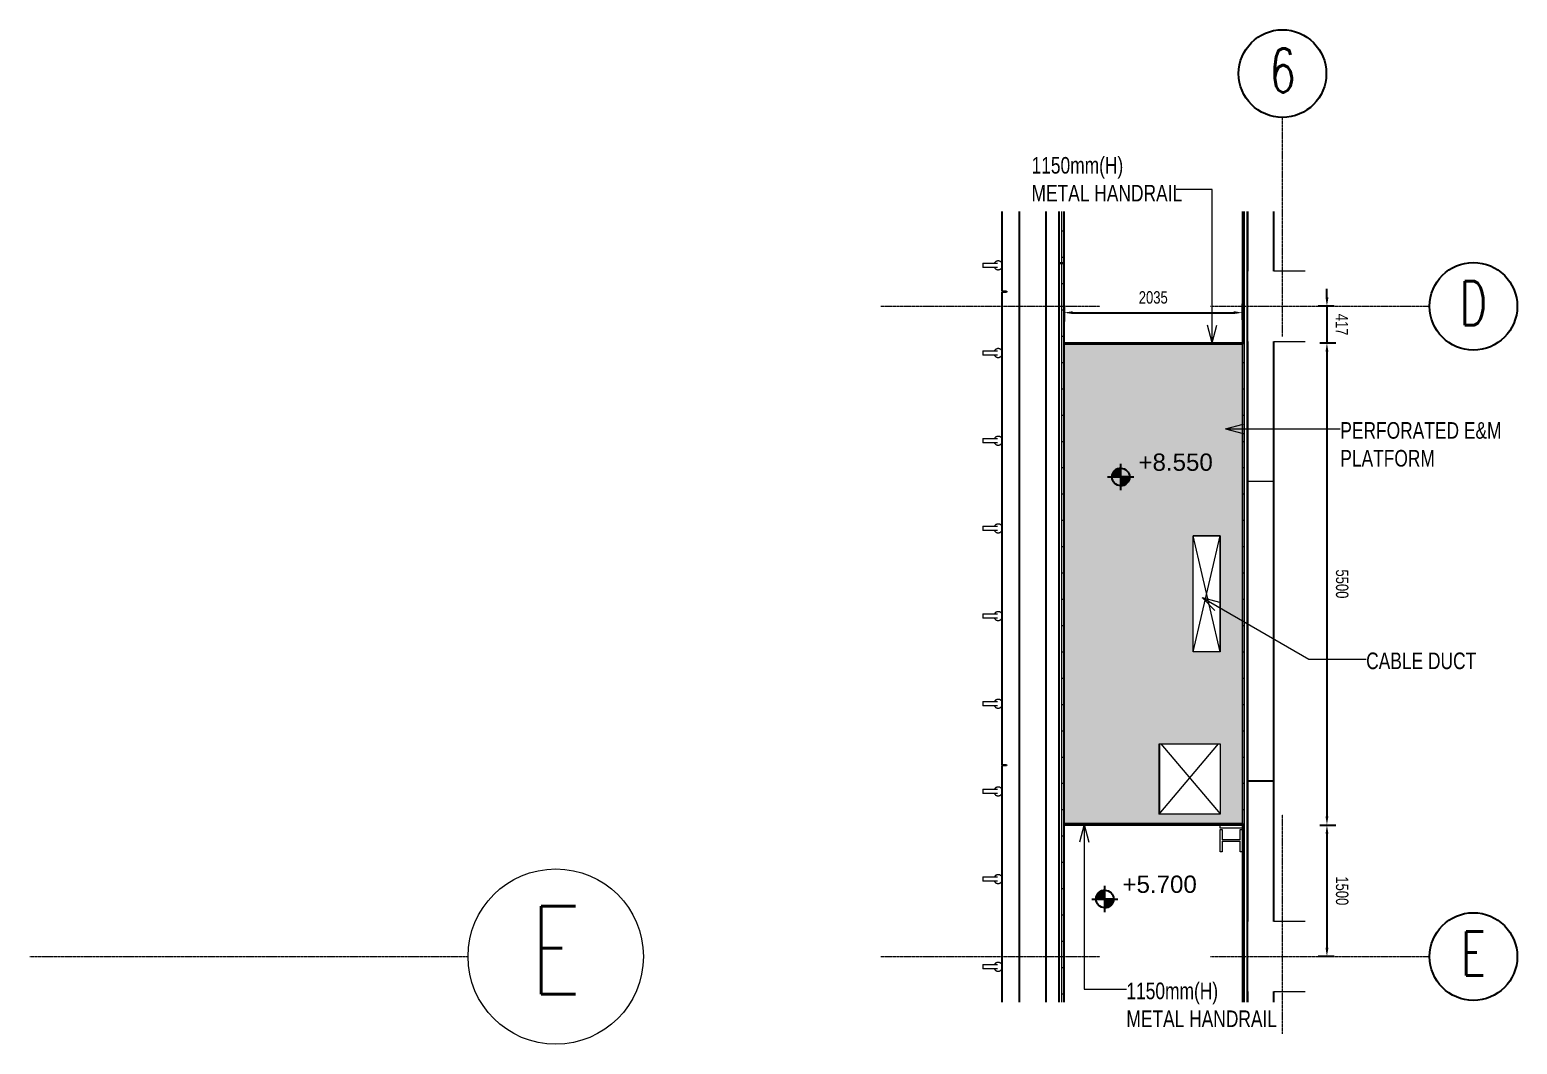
# Model space of a CAD drawing. Header units: millimetres. Extents: x 10569 to 232243, y -25347 to 80743.
# Drawn here: x 181957 to 198926, y 15024 to 26595 of the extents above; entities that cross this region are included whole.
import ezdxf

# ---------------------------------------------------------------- set-up
doc = ezdxf.new("R2010")
doc.units = ezdxf.units.MM
doc.linetypes.add('Grid Line__1_200_', pattern=[10.5, 6, -1.5, 1.5, -1.5])
for name, color, linetype, lineweight in [('A-ANNO-DIMS', 211, 'Continuous', 5), ('A-ANNO-NOTE', 131, 'Continuous', 25), ('A-DETL-GENF', 92, 'Continuous', 20), ('A-DETL-THIN', 151, 'Continuous', 9), ('A-GENM', 13, 'Continuous', 20), ('A-WALL', 113, 'Continuous', 20), ('A-WALL-PATT', 111, 'Continuous', 35), ('G-ANNO-TEXT', 231, 'Continuous', 5), ('Q-CASE', 31, 'Continuous', 20), ('S-BEAM', 12, 'Continuous', 20), ('S-COLS', 52, 'Continuous', 20), ('S-GRID', 1, 'Continuous', 5), ('S-GRID-IDEN', 1, 'Continuous', 25)]:
    doc.layers.add(name, color=color, linetype=linetype, lineweight=lineweight)
doc.styles.add('Arial_3', font='arial.ttf', dxfattribs={"height": 196.706587})
doc.styles.add('RomanS', font='romans__.ttf', dxfattribs={"width": 0.7, "height": 1003.164557})
doc.styles.add('RomanS_1', font='romans__.ttf', dxfattribs={"width": 0.7, "height": 501.582278})
doc.styles.add('Swis721 BT_10', font='swiss.ttf', dxfattribs={"width": 0.75, "height": 141.910632})
doc.styles.add('Swis721 BT_9', font='swiss.ttf', dxfattribs={"width": 0.75, "height": 189.214176})
doc.dimstyles.new('DLN_1_5mm_2', dxfattribs={"dimscale": 304.8, "dimtxt": 150, "dimasz": 0.328084, "dimexe": 0.328084, "dimexo": 0.0625, "dimgap": 0.328084, "dimtad": 1, "dimdec": 0, "dimzin": 0, "dimdsep": 46, "dimtxsty": 'Swis721 BT_10', "dimsah": 1, "dimcen": 0.09, "dimadec": 0, "dimazin": 0, "dimtfac": 1, "dimtdec": 4, "dimtix": 1, "dimtmove": 0, "dimatfit": 3, "dimfxl": 0.328084, "dimfxlon": 1, "dimtvp": 1, "dimtolj": 1, "dimtzin": 0, "dimarcsym": 2})
pattern_1 = [(0, (155908.92, 0), (0, 300), []), (90, (155908.92, 0), (-300, 2e-14), [])]

# ---------------------------------------------------------------- blocks, each defined once
blk = doc.blocks.new('DLN_Wall _ Corner Protection - DLN_Wall _ Corner Protection-16958822-G_F_6_')
at = {"layer": 'A-GENM', "lineweight": 15}
for p, q in [((-46, -5854), (-46, -7352)), ((-46, -12890), (-46, -12902)), ((-46, -13156), (-46, -14874))]:
    blk.add_line(p, q, dxfattribs=at)
blk = doc.blocks.new('DLN_Banner hook - DLN_Banner hook-13170166-G_F_6_')
at = {"layer": 'A-GENM', "lineweight": 15}
for p, q in [((-25, -385), (-25, -219)), ((25, -218), (25, -385)), ((-25, -386), (25, -386))]:
    blk.add_line(p, q, dxfattribs=at)
at = {"layer": 'A-GENM', "lineweight": 15, "flags": 128}
for points in [[(-25, -167), (-27, -168), (-28, -169), (-30, -170), (-32, -171), (-33, -173), (-35, -174), (-36, -175), (-37, -177), (-39, -178), (-40, -180), (-41, -181), (-42, -183), (-43, -185), (-44, -187), (-45, -188), (-46, -190), (-47, -192), (-47, -194), (-48, -196), (-48, -198), (-49, -200), (-49, -202), (-50, -204), (-50, -206), (-50, -208), (-50, -210), (-50, -212), (-50, -214), (-50, -216), (-49, -218), (-49, -220), (-49, -222), (-48, -223), (-48, -225), (-47, -227), (-46, -229), (-45, -231), (-45, -233), (-44, -235), (-43, -236), (-41, -238), (-40, -240), (-39, -241), (-38, -243), (-36, -244), (-35, -246), (-34, -247), (-32, -248), (-31, -250), (-29, -251), (-27, -252), (-26, -253)], [(25, -253), (27, -252), (28, -251), (30, -250), (31, -249), (33, -248), (34, -246), (36, -245), (37, -243), (39, -242), (40, -240), (41, -239), (42, -237), (43, -235), (44, -234), (45, -232), (46, -230), (47, -228), (47, -226), (48, -224), (48, -222), (49, -220), (49, -218), (50, -217), (50, -215), (50, -213), (50, -211), (50, -209), (50, -207), (50, -205), (49, -203), (49, -201), (49, -199), (48, -197), (48, -195), (47, -193), (46, -191), (45, -189), (45, -187), (44, -186), (43, -184), (42, -182), (40, -181), (39, -179), (38, -177), (37, -176), (35, -175), (34, -173), (32, -172), (31, -171), (29, -169), (27, -168), (26, -167), (25, -167)]]:
    blk.add_lwpolyline(points, dxfattribs=at)
blk = doc.blocks.new('DLN_I-Shape - 254x254 _WD_-17669536-G_F_6_')
at = {"layer": 'S-COLS', "lineweight": 15}
for p, q in [((-127, 127), (127, 127)), ((-127, 102), (-127, 127)), ((-7.5, 102), (-127, 102)), ((-7.5, 102), (-7.5, -102)), ((7.5, -102), (7.5, 102)), ((127, 102), (7.5, 102)), ((127, 127), (127, 102)), ((-127, -102), (-7.5, -102)), ((-127, -127), (-127, -102)), ((7.5, -102), (127, -102)), ((127, -102), (127, -127))]:
    blk.add_line(p, q, dxfattribs=at)
blk = doc.blocks.new('Casework 1 - Casework 1-17668752-G_F_6_')
at = {"layer": 'Q-CASE', "lineweight": 15}
for p, q in [((39881, 23020), (37848, 23020)), ((37848, 23020), (37848, 23012)), ((37848, 23012), (39881, 23012)), ((39881, 23012), (39881, 23020)), ((39881, 17536), (37848, 17536)), ((37848, 17536), (37848, 17528)), ((37848, 17528), (39881, 17528)), ((39881, 17528), (39881, 17536))]:
    blk.add_line(p, q, dxfattribs=at)
blk = doc.blocks.new('I Beam - I Beam B2 _305 X 127mm WD_-17537312-G_F_6_')
at = {"layer": 'S-BEAM', "lineweight": 15}
for p, q in [((-1017, 59), (-1017, 63)), ((-1017, 63), (1017, 63)), ((-1017, 47), (-1017, 51)), ((1017, 63), (1017, 59)), ((1017, 51), (1017, 47)), ((-66, -64), (-763, -64))]:
    blk.add_line(p, q, dxfattribs=at)
blk = doc.blocks.new('I Beam - I Beam B1 _254 X 254mm WD_ 2-18332819-G_F_6_')
at = {"layer": 'S-BEAM', "lineweight": 15}
for p, q in [((-2635.3, -127), (-2635.3, 127)), ((-2635.3, 127), (-2598, 127)), ((-621, 127), (702, 127))]:
    blk.add_line(p, q, dxfattribs=at)
blk = doc.blocks.new('I Beam - I Beam B2 _305 X 127mm WD_-V816-G_F_6_')
at = {"layer": 'S-BEAM', "lineweight": 15}
for p, q in [((-1017, -52), (-1017, -48)), ((-1017, -64), (-1017, -60)), ((1017, -64), (-1017, -64)), ((1017, -48), (1017, -52)), ((1017, -60), (1017, -64))]:
    blk.add_line(p, q, dxfattribs=at)
blk = doc.blocks.new('I Beam - I Beam B3 _254 X 145mm WD_-17667559-G_F_6_')
at = {"layer": 'S-BEAM', "lineweight": 15}
for p, q in [((1793, 73), (2593, 73)), ((2702, 73), (2706, 73)), ((2714, 73), (2718, 73)), ((2718, 73), (2718, -73)), ((2706, -73), (2702, -73)), ((2718, -73), (2714, -73))]:
    blk.add_line(p, q, dxfattribs=at)
blk = doc.blocks.new('Grid - Bubble - 10mm-1724413-Copy _2_ of PART PLAN OF D_C_S _ CABLE LEAD-IN PLAN')
at = {"layer": 'A-ANNO-NOTE', "lineweight": 5}
blk.add_circle((0, 0), 5, dxfattribs=at)
blk = doc.blocks.new('Grid - Bubble - 10mm-1724413-G_F_6_')
at = {"layer": 'A-ANNO-NOTE'}
blk.add_circle((0, 0), 5, dxfattribs=at)
blk = doc.blocks.new('DLN_Slab Level Mark - FFL-2mm_Type 2-2670450-G_F_6_')
at = {"layer": 'A-ANNO-NOTE', "lineweight": 5}
h = blk.add_hatch(color=256, dxfattribs=at)
edge = h.paths.add_edge_path(flags=0)
edge.add_arc((0, 0), 1, 180, 270, ccw=False)
edge.add_line((-1, 0), (0, 0))
edge.add_line((0, 0), (0, -1))
h = blk.add_hatch(color=256, dxfattribs=at)
edge = h.paths.add_edge_path(flags=0)
edge.add_arc((0, 0), 1, 0, 90, ccw=False)
edge.add_line((1, 0), (0, 0))
edge.add_line((0, 0), (0, 1))
at = {"layer": 'A-ANNO-NOTE'}
for p, q in [((0, 0), (-1, 0)), ((0, 1.5), (0, -1.5)), ((0, 1), (0, 0)), ((0, -1), (0, 0)), ((0, 0), (1, 0)), ((-1.5, 0), (1.5, 0))]:
    blk.add_line(p, q, dxfattribs=at)
blk.add_circle((0, 0), 1, dxfattribs=at)
for start, end in [(180, 270), (360, 90)]:
    blk.add_arc((0, 0), 1, start, end, dxfattribs=at)
blk = doc.blocks.new('DIMBLOCK264-G_F_6_')
at = {"layer": 'A-ANNO-DIMS', "color": 0, "lineweight": -2, "transparency": 16777216}
for p, q in [((193756, 23449), (193756, 23268)), ((195791, 23287), (195791, 23468)), ((193856, 23368), (195691, 23368))]:
    blk.add_line(p, q, dxfattribs=at)
at = {"layer": 'A-ANNO-DIMS', "color": 0, "transparency": 16777216}
for points in [[(193856, 23385), (193856, 23352), (193756, 23368)], [(195691, 23385), (195691, 23352), (195791, 23368)]]:
    blk.add_solid(points, dxfattribs=at)
at = {"layer": 'Defpoints', "color": 0, "transparency": 16777216}
for p in [(193756, 23468), (195791, 23368), (195791, 23268)]:
    blk.add_point(p, dxfattribs=at)
at = {"layer": 'A-ANNO-DIMS', "color": 0, "transparency": 16777216, "insert": (194774, 23541), "char_height": 141.9, "width": 377.14, "attachment_point": 5, "style": 'Swis721 BT_10'}
blk.add_mtext('\\A1;2035', dxfattribs=at)
blk = doc.blocks.new('DIMBLOCK265-G_F_6_')
at = {"layer": 'A-ANNO-DIMS', "color": 0, "lineweight": -2, "transparency": 16777216}
for p, q in [((196755, 23541), (196755, 23641)), ((196836, 23441), (196655, 23441)), ((196755, 23441), (196755, 23024)), ((196675, 23024), (196855, 23024)), ((196755, 22924), (196755, 22824))]:
    blk.add_line(p, q, dxfattribs=at)
at = {"layer": 'A-ANNO-DIMS', "color": 0, "transparency": 16777216}
for points in [[(196739, 23541), (196772, 23541), (196755, 23441)], [(196739, 22924), (196772, 22924), (196755, 23024)]]:
    blk.add_solid(points, dxfattribs=at)
at = {"layer": 'Defpoints', "color": 0, "transparency": 16777216}
for p in [(196855, 23441), (196655, 23024), (196755, 23024)]:
    blk.add_point(p, dxfattribs=at)
at = {"layer": 'A-ANNO-DIMS', "color": 0, "transparency": 16777216, "insert": (196926, 23232), "char_height": 141.9, "width": 282.86, "attachment_point": 5, "rotation": 270, "style": 'Swis721 BT_10'}
blk.add_mtext('\\A1;417', dxfattribs=at)
blk = doc.blocks.new('DIMBLOCK266-G_F_6_')
at = {"layer": 'A-ANNO-DIMS', "color": 0, "lineweight": -2, "transparency": 16777216}
for p, q in [((196675, 23024), (196855, 23024)), ((196755, 22924), (196755, 17624)), ((196675, 17524), (196855, 17524))]:
    blk.add_line(p, q, dxfattribs=at)
at = {"layer": 'A-ANNO-DIMS', "color": 0, "transparency": 16777216}
for points in [[(196739, 22924), (196772, 22924), (196755, 23024)], [(196739, 17624), (196772, 17624), (196755, 17524)]]:
    blk.add_solid(points, dxfattribs=at)
at = {"layer": 'Defpoints', "color": 0, "transparency": 16777216}
for p in [(196655, 23024), (196655, 17524), (196755, 17524)]:
    blk.add_point(p, dxfattribs=at)
at = {"layer": 'A-ANNO-DIMS', "color": 0, "transparency": 16777216, "insert": (196928, 20274), "char_height": 141.9, "width": 377.14, "attachment_point": 5, "rotation": 270, "style": 'Swis721 BT_10'}
blk.add_mtext('\\A1;5500', dxfattribs=at)
blk = doc.blocks.new('DIMBLOCK267-G_F_6_')
at = {"layer": 'A-ANNO-DIMS', "color": 0, "lineweight": -2, "transparency": 16777216}
for p, q in [((196675, 17524), (196855, 17524)), ((196755, 17424), (196755, 16124)), ((196836, 16024), (196655, 16024))]:
    blk.add_line(p, q, dxfattribs=at)
at = {"layer": 'A-ANNO-DIMS', "color": 0, "transparency": 16777216}
for points in [[(196739, 17424), (196772, 17424), (196755, 17524)], [(196739, 16124), (196772, 16124), (196755, 16024)]]:
    blk.add_solid(points, dxfattribs=at)
at = {"layer": 'Defpoints', "color": 0, "transparency": 16777216}
for p in [(196655, 17524), (196755, 16024), (196855, 16024)]:
    blk.add_point(p, dxfattribs=at)
at = {"layer": 'A-ANNO-DIMS', "color": 0, "transparency": 16777216, "insert": (196928, 16774), "char_height": 141.9, "width": 377.14, "attachment_point": 5, "rotation": 270, "style": 'Swis721 BT_10'}
blk.add_mtext('\\A1;1500', dxfattribs=at)

msp = doc.modelspace()

# ---------------------------------------------------------------- hatches: boundary and pattern name
at = {"layer": 'A-DETL-GENF', "lineweight": 15}
h = msp.add_hatch(color=50, dxfattribs=at)
h.paths.add_polyline_path([(194003.35819, 17540.15213), (195791.21088, 17540.15213), (195790.08645, 23008.15213), (193756.21088, 23007.15213), (193756.47753, 17540.15213), (193843.08645, 17540.15213)], flags=0)
h.paths.add_polyline_path([(195536.21088, 17649.15213), (194839.71088, 17649.15213), (194839.71088, 18449.15213), (195536.21088, 18449.15213), (195536.21088, 17651.15213)], flags=0)
h.paths.add_polyline_path([(195229.71088, 19501.15213), (195229.71088, 20824.15213), (195538.71088, 20824.15213), (195538.71088, 19501.15213), (195523.40837, 19501.15213)], flags=0)
h = msp.add_hatch(color=181, dxfattribs=at)
h.paths.add_polyline_path([(194002.8429, 17524.15213), (195790.21088, 17524.15213), (195790.08645, 17540.15213), (193756.47753, 17540.15213), (193756.47753, 17524.15213), (193843.08645, 17524.15213)], flags=0)
h.paths.add_polyline_path([(195790.21088, 23008.15213), (195790.08645, 23024.15115), (193756.47753, 23024.15213), (193756.47753, 23008.15213), (195790.13981, 23008.15213)], flags=0)
at = {"layer": 'A-WALL-PATT', "lineweight": 5}
h = msp.add_hatch(dxfattribs=at)
h.set_pattern_fill('FP_930', color=256, style=0, pattern_type=2)
h.set_pattern_definition(pattern_1)
h.paths.add_polyline_path([(193731.21088, 15502.36756), (193756.21088, 15502.36756), (193756.21088, 24522.50228), (193731.21088, 24522.50228), (193731.21088, 23937.48545), (193748.21088, 23937.48545), (193748.21088, 23927.48545), (193731.21088, 23927.48545), (193731.21088, 16629.8844)], flags=0)
h = msp.add_hatch(dxfattribs=at)
h.set_pattern_fill('FP_930', color=256, style=0, pattern_type=2)
h.set_pattern_definition(pattern_1)
h.paths.add_polyline_path([(195799.9214, 15502.36756), (195815.21088, 15502.36756), (195815.21088, 24522.50228), (195790.21088, 24522.50228), (195790.21088, 15502.36756)], flags=0)

# ---------------------------------------------------------------- linework, layer by layer
at = {"layer": 'A-DETL-THIN', "lineweight": 5}
for p, q in [((195791.21088, 23008.15213), (193756.21088, 23008.15213)), ((193756.21088, 23008.15213), (193756.21088, 17540.15213)), ((195790.21088, 23024.15213), (193756.47753, 23024.15213)), ((193756.47753, 23024.15213), (193756.47753, 23008.15213)), ((193756.47753, 23008.15213), (195790.21088, 23008.15213)), ((195790.21088, 23008.15213), (195790.21088, 23024.15213)), ((195791.21088, 17540.15213), (195791.21088, 23008.15213)), ((195229.71088, 19501.15213), (195229.71088, 20824.15213)), ((195229.71088, 20824.15213), (195538.71088, 20824.15213)), ((195536.21088, 20824.15213), (195229.71088, 20824.15213)), ((195536.21088, 19501.15213), (195229.71088, 20824.15213)), ((195229.71088, 19501.15213), (195536.21088, 20823.67702)), ((195538.71088, 20824.15213), (195538.71088, 19501.15213)), ((195538.71088, 19501.15213), (195229.71088, 19501.15213)), ((194839.71088, 17649.15213), (194839.71088, 18449.15213)), ((194839.71088, 18449.15213), (195536.21088, 18449.15213)), ((194839.71088, 17649.15213), (195516.86713, 18449.15213)), ((194861.4765, 18449.15213), (195516.86713, 18449.15213)), ((194861.4765, 18449.15213), (195536.21088, 17651.15213)), ((195536.21088, 18449.15213), (195536.21088, 17649.15213)), ((195536.21088, 17649.15213), (194839.71088, 17649.15213)), ((193756.21088, 17540.15213), (195791.21088, 17540.15213)), ((195790.21088, 17540.15213), (193756.47753, 17540.15213)), ((193756.47753, 17540.15213), (193756.47753, 17524.15213)), ((193756.47753, 17524.15213), (195790.21088, 17524.15213)), ((195790.21088, 17524.15213), (195790.21088, 17540.15213))]:
    msp.add_line(p, q, dxfattribs=at)
at = {"layer": 'A-WALL', "lineweight": 25}
for p, q in [((193048.21093, 24522.50228), (193048.21093, 23612.48524)), ((193248.21093, 15502.36756), (193248.21093, 24522.50228)), ((193548.21088, 24522.50228), (193548.21088, 15502.36756)), ((193698.21088, 24522.50228), (193698.21088, 15502.36756)), ((193756.21088, 23008.15213), (193756.21088, 24522.50228)), ((195790.21088, 24522.50228), (195790.21088, 23008.15213)), ((195848.21088, 24522.50228), (195848.21088, 23840.81879)), ((195848.21088, 15502.36756), (195848.21088, 24522.50228)), ((196148.21088, 23840.81879), (196148.21088, 24522.50228)), ((193698.21088, 23937.48545), (193748.21088, 23937.48545)), ((193748.21088, 23927.48545), (193698.21088, 23927.48545)), ((193748.21088, 23937.48545), (193748.21088, 23927.48545)), ((193048.21093, 23612.48524), (193098.21093, 23612.48524)), ((193098.21093, 23602.48524), (193048.21093, 23602.48524)), ((193048.21093, 23602.48524), (193048.21093, 18212.48532)), ((193098.21093, 23612.48524), (193098.21093, 23602.48524)), ((195848.21088, 23040.81879), (195848.21088, 16424.15213)), ((196148.21088, 16424.15213), (196148.21088, 23040.81879)), ((193048.21093, 18212.48532), (193098.21093, 18212.48532)), ((193098.21093, 18202.48532), (193048.21093, 18202.48532)), ((193048.21093, 18202.48532), (193048.21093, 15502.36756)), ((193098.21093, 18212.48532), (193098.21093, 18202.48532)), ((196148.21088, 18024.15213), (195848.21088, 18024.15213)), ((193756.21088, 15502.36756), (193756.21088, 17540.15213)), ((195790.21088, 17540.26668), (195790.21088, 15502.36756)), ((195848.21088, 15624.15213), (195848.21088, 15502.36756)), ((196148.21088, 15502.36756), (196148.21088, 15624.15213))]:
    msp.add_line(p, q, dxfattribs=at)
at = {"layer": 'A-WALL', "lineweight": 15}
for p, q in [((193701.21088, 23937.48545), (193701.21088, 24522.50228)), ((193731.21088, 23937.48545), (193731.21088, 24522.50228)), ((193748.21088, 24522.50228), (193748.21088, 15502.36756)), ((195815.21088, 15502.36756), (195815.21088, 24522.50228)), ((195845.21088, 15502.36756), (195845.21088, 24522.50228)), ((193701.21088, 15502.36756), (193701.21088, 23927.48545)), ((193731.21088, 15502.36756), (193731.21088, 23927.48545)), ((196148.21088, 21440.81879), (195848.21088, 21440.81879))]:
    msp.add_line(p, q, dxfattribs=at)
at = {"layer": 'G-ANNO-TEXT', "color": 60}
for p, q in [((195446.74326, 24773.04201), (195035.32709, 24773.04201)), ((195446.74326, 23023.97064), (195446.74326, 24773.04201)), ((195446.74326, 23023.97064), (195393.15342, 23223.97064)), ((195446.74326, 23023.97064), (195500.3331, 23223.97064)), ((195599.90039, 22044.4962), (195799.90039, 22098.08604)), ((195599.90039, 22044.4962), (195799.90039, 21990.90637)), ((195599.90039, 22044.4962), (196907.54172, 22044.4962)), ((195330.42837, 20118.70957), (195530.48592, 20065.33499)), ((195330.42837, 20118.70957), (195476.996, 19972.45705)), ((195330.42837, 20118.70957), (196549.88813, 19416.40277)), ((196549.88813, 19416.40277), (197202.68318, 19416.40277)), ((193986.55332, 17528.5751), (193932.96349, 17328.5751)), ((193986.55332, 17528.5751), (194040.14316, 17328.5751)), ((193986.55332, 17528.5751), (193986.55332, 15651.84844)), ((193986.55332, 15651.84844), (194467.38946, 15651.84844))]:
    msp.add_line(p, q, dxfattribs=at)
at = {"layer": 'S-COLS', "lineweight": 15}
for p, q in [((195848.21088, 23840.81879), (195848.21088, 23040.81879)), ((196506.5658, 23840.81879), (196148.21088, 23840.81879)), ((196148.21088, 23040.81879), (196506.5658, 23040.81879)), ((195848.21088, 16424.15213), (195848.21088, 15624.15213)), ((196506.5658, 16424.15213), (196148.21088, 16424.15213)), ((196148.21088, 15624.15213), (196506.5658, 15624.15213))]:
    msp.add_line(p, q, dxfattribs=at)
at = {"layer": 'S-GRID', "linetype": 'Grid Line__1_200_', "lineweight": 18}
for p, q in [((196248.21087, 23094.68738), (196248.21087, 25594.68738)), ((191664.7741, 23440.81879), (194164.7741, 23440.81879)), ((195426.23895, 23440.81879), (197926.23895, 23440.81879)), ((196248.21087, 15143.81636), (196248.21087, 17643.81636)), ((191664.7741, 16024.15213), (194164.7741, 16024.15213)), ((195426.23895, 16024.15213), (197926.23895, 16024.15213))]:
    msp.add_line(p, q, dxfattribs=at)
at = {"layer": 'S-GRID', "linetype": 'Grid Line__1_200_'}
msp.add_line((181957.3328, 16024.15213), (186957.3328, 16024.15213), dxfattribs=at)

# ---------------------------------------------------------------- block references
at = {"layer": 'A-ANNO-NOTE', "xscale": 100, "yscale": 100, "zscale": 100}
for p, rotation in [((194403.64962, 21494.34061), 89.99999999999991), ((194221.40128, 16680.5436), 90.00000000000034)]:
    msp.add_blockref('DLN_Slab Level Mark - FFL-2mm_Type 2-2670450-G_F_6_', p, dxfattribs=dict(at, rotation=rotation))
at = {"layer": 'A-GENM', "lineweight": 15}
msp.add_blockref('DLN_Wall _ Corner Protection - DLN_Wall _ Corner Protection-16958822-G_F_6_', (195833.21088, 30376.48546), dxfattribs=at)
at = {"layer": 'A-GENM', "lineweight": 15, "rotation": 270.0000000000002}
for p in [(193214.90966, 23907.48546), (193214.90966, 22907.48546), (193214.90966, 21907.48546), (193214.90966, 20907.48546), (193214.90966, 19907.48546), (193214.90966, 18907.48546), (193214.90966, 17907.48546), (193214.90966, 16907.48546), (193214.90966, 15907.48546)]:
    msp.add_blockref('DLN_Banner hook - DLN_Banner hook-13170166-G_F_6_', p, dxfattribs=at)
at = {"layer": 'Q-CASE', "lineweight": 15}
msp.add_blockref('Casework 1 - Casework 1-17668752-G_F_6_', (155908.91791, 0), dxfattribs=at)
at = {"layer": 'S-BEAM', "lineweight": 15}
for name, p, rotation in [('I Beam - I Beam B2 _305 X 127mm WD_-V816-G_F_6_', (194773.28199, 22960.65213), 180), ('I Beam - I Beam B1 _254 X 254mm WD_ 2-18332819-G_F_6_', (195663.21088, 20122.15213), 89.99999999999982), ('I Beam - I Beam B3 _254 X 145mm WD_-17667559-G_F_6_', (194773.28199, 20242.25874), 269.9999999999999), ('I Beam - I Beam B2 _305 X 127mm WD_-17537312-G_F_6_', (194773.28199, 17587.65213), 180)]:
    msp.add_blockref(name, p, dxfattribs=dict(at, rotation=rotation))
at = {"layer": 'S-COLS', "lineweight": 15, "rotation": 90.00000000000037}
msp.add_blockref('DLN_I-Shape - 254x254 _WD_-17669536-G_F_6_', (195663.21088, 17347.15213), dxfattribs=at)
at = {"layer": 'S-GRID-IDEN', "xscale": 99.99999999999993, "yscale": 99.99999999999993, "zscale": 99.99999999999993}
msp.add_blockref('Grid - Bubble - 10mm-1724413-G_F_6_', (196248.21087, 26094.68738), dxfattribs=at)
at = {"layer": 'S-GRID-IDEN', "xscale": 99.99999999999993, "yscale": 99.99999999999993, "zscale": 99.99999999999993, "rotation": 269.9999999999997}
for p in [(198426.23895, 23440.81879), (198426.23895, 16024.15213)]:
    msp.add_blockref('Grid - Bubble - 10mm-1724413-G_F_6_', p, dxfattribs=at)
at = {"layer": 'S-GRID-IDEN', "lineweight": 5, "xscale": 199.9999999999999, "yscale": 199.9999999999999, "zscale": 199.9999999999999, "rotation": 269.9999999999997}
msp.add_blockref('Grid - Bubble - 10mm-1724413-Copy _2_ of PART PLAN OF D_C_S _ CABLE LEAD-IN PLAN', (187957.3328, 16024.15213), dxfattribs=at)

# ---------------------------------------------------------------- texts
at = {"layer": 'A-ANNO-NOTE', "lineweight": 5, "char_height": 196.706587, "width": 1010.4, "attachment_point": 1, "line_spacing_factor": 0.938532, "style": 'Arial_3'}
for s, insert in [('+8.550', (194605.04712, 21761.36799)), ('+5.700', (194422.79877, 16947.57098))]:
    msp.add_mtext(s, dxfattribs=dict(at, insert=insert))
at = {"layer": 'G-ANNO-TEXT', "color": 7, "attachment_point": 1, "line_spacing_factor": 1.00667, "style": 'Swis721 BT_9'}
for s, insert, char_height, width in [('1150mm(H)\\PMETAL HANDRAIL', (193385.32709, 25143.20857), 189.2141757, 1980), ('PERFORATED E&M\\PPLATFORM', (196907.54172, 22119.74213), 189.2141757, 2109.6), ('CABLE DUCT', (197202.68318, 19491.64869), 189.214176, 1456.8), ('1150mm(H)\\PMETAL HANDRAIL', (194467.38946, 15727.09436), 189.2141757, 1980)]:
    msp.add_mtext(s, dxfattribs=dict(at, insert=insert, char_height=char_height, width=width))
at = {"layer": 'S-GRID-IDEN', "lineweight": 5, "attachment_point": 2, "line_spacing_factor": 0.964689}
for s, insert, char_height, width, style in [('\\fRomanS|b0|i0|c134|p2|;\\W.7;6', (196249.55365, 26382.13794), 501.5822785, 396, 'RomanS_1'), ('\\fRomanS|b0|i0|c134|p2|;\\W.7;D', (198425.81692, 23727.34862), 501.5822785, 414, 'RomanS_1'), ('\\fRomanS|b0|i0|c134|p2|;\\W.7;E', (187956.48873, 16597.21178), 1003.164557, 744, 'RomanS'), ('\\fRomanS|b0|i0|c134|p2|;\\W.7;E', (198425.81692, 16310.68195), 501.5822785, 372, 'RomanS_1')]:
    msp.add_mtext(s, dxfattribs=dict(at, insert=insert, char_height=char_height, width=width, style=style))

# ---------------------------------------------------------------- dimensions: what is measured, and where the dimension line sits
at = {"layer": 'A-ANNO-DIMS'}
dim = msp.add_linear_dim(base=(195791.21088, 23368.35954), p1=(193756.21088, 23468.35954), p2=(195791.21088, 23268.35954), dimstyle='DLN_1_5mm_2', override={"dimpost": '<>', "dimfxl": 2044.804392}, dxfattribs=at)
dim.commit()
dim.dimension.update_dxf_attribs({"geometry": 'DIMBLOCK264-G_F_6_', "text_midpoint": (194773.71088, 23541.28985)})
for base, p1, p2, override, picture, middle in [((196755.49889, 23024.15213), (196855.49889, 23440.81879), (196655.49889, 23024.15213), {"dimtad": 4, "dimpost": '<>', "dimfxl": 462.180821}, 'DIMBLOCK265-G_F_6_', (196926.45421, 23232.48546)), ((196755.49889, 17524.15213), (196655.49889, 23024.15213), (196655.49889, 17524.15213), {"dimtad": 4, "dimpost": '<>', "dimfxl": 5500}, 'DIMBLOCK266-G_F_6_', (196928.4292, 20274.15213)), ((196755.49889, 16024.15213), (196655.49889, 17524.15213), (196855.49889, 16024.15213), {"dimtad": 4, "dimpost": '<>', "dimfxl": 1513.274595}, 'DIMBLOCK267-G_F_6_', (196928.4292, 16774.15213))]:
    dim = msp.add_linear_dim(base=base, p1=p1, p2=p2, angle=90, dimstyle='DLN_1_5mm_2', override=override, dxfattribs=at)
    dim.commit()
    dim.dimension.update_dxf_attribs({"geometry": picture, "text_midpoint": middle})

doc.saveas('drawing.dxf')
